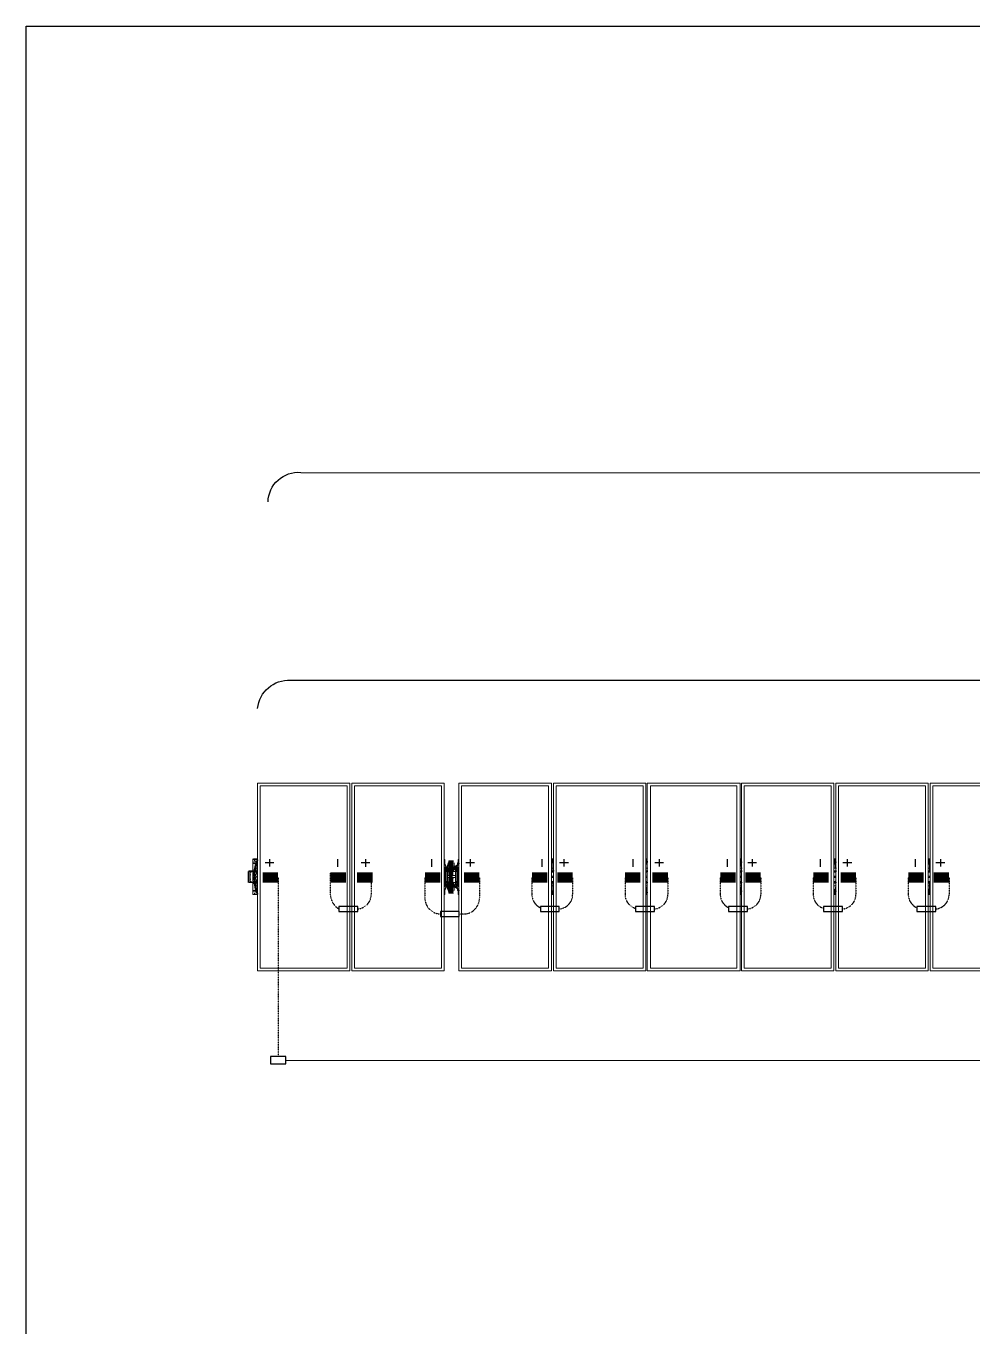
# Model space of a CAD drawing. Header units: feet. Extents: x -354 to 55127, y -297 to 4121.
# Drawn here: x 0 to 458, y 3493 to 4121 of the extents above; entities that cross this region are included whole.
import ezdxf
from ezdxf.lldxf.tags import DXFTag

# ---------------------------------------------------------------- set-up
doc = ezdxf.new("R2010")
doc.units = ezdxf.units.FT
doc.header["$MEASUREMENT"] = 0
doc.linetypes.add('HIDDEN', pattern=[0.375, 0.25, -0.125])
for name, color, linetype in [('E-DC HARNESS-POS', 10, 'DC HARNESS CABLE'), ('E-HARN-COMP', 8, 'Continuous'), ('E-TRNK-CABL-NEG', 6, 'HIDDEN'), ('E-TRUNK-CABLE-POS', 6, 'HIDDEN'), ('G-ANNO-TEXT', 1, 'Continuous'), ('Polarity-Text', 7, 'Continuous')]:
    doc.layers.add(name, color=color, linetype=linetype)
doc.styles.get("Standard").update_dxf_attribs({"font": 'arial.ttf'})
tags = doc.linetypes.add('DC HARNESS CABLE', pattern='A,0.5,-0.2,["DH",Standard,S=0.1,R=0,X=-0.1,Y=-0.05],-0.2', length=0.9).pattern_tags.tags
tags[6] = DXFTag(74, 10)

# ---------------------------------------------------------------- blocks, each defined once
blk = doc.blocks.new('A$C4742fff2')
at = {"lineweight": 5}
for points in [[(0.0233, 0.4666), (0.2533, 0.4666), (0.2533, 0), (0.0233, 0)], [(0.2467, 0.46), (0.2467, 0.0067), (0.03, 0.0067), (0.03, 0.46)], [(0.4883, 0.4666), (0.2583, 0.4666), (0.2583, 0), (0.4883, 0)], [(0.4816, 0.46), (0.4816, 0.0067), (0.265, 0.0067), (0.265, 0.46)], [(0.525, 0.4666), (0.525, 0), (0.755, 0), (0.755, 0.4666)], [(0.5316, 0.46), (0.7483, 0.46), (0.7483, 0.0067), (0.5316, 0.0067)], [(0.76, 0), (0.99, 0), (0.99, 0.4666), (0.76, 0.4666)], [(0.7666, 0.0067), (0.7666, 0.46), (0.9833, 0.46), (0.9833, 0.0067)], [(1.225, 0), (0.9933, 0), (0.9933, 0.4666), (1.225, 0.4666)], [(1.0016, 0.0067), (1.0016, 0.46), (1.2166, 0.46), (1.2166, 0.0067)], [(1.4583, 0), (1.2283, 0), (1.2283, 0.4666), (1.4583, 0.4666)], [(1.4516, 0.46), (1.2349, 0.46), (1.2349, 0.0067), (1.4516, 0.0067)], [(1.4633, 0.4666), (1.6933, 0.4666), (1.6933, 0), (1.4633, 0)], [(1.6866, 0.46), (1.4699, 0.46), (1.4699, 0.0067), (1.6866, 0.0067)], [(1.6983, 0.4666), (1.9283, 0.4666), (1.9283, 0), (1.6983, 0)], [(1.9216, 0.46), (1.7049, 0.46), (1.7049, 0.0067), (1.9216, 0.0067)], [(0.4983, 0.2683), (0.4983, 0.26), (0.5, 0.26), (0.5, 0.2683)], [(0.5033, 0.2717), (0.5016, 0.2717), (0.5, 0.2717), (0.5, 0.27), (0.5016, 0.27), (0.5033, 0.27), (0.505, 0.27), (0.505, 0.2683), (0.505, 0.2483), (0.5066, 0.2483), (0.5066, 0.2683), (0.5083, 0.2683), (0.5083, 0.27), (0.51, 0.2717), (0.51, 0.2733), (0.5066, 0.2733), (0.5016, 0.2733), (0.5033, 0.2717), (0.505, 0.2717)], [(0.5033, 0.2733), (0.5016, 0.2733)], [(0.505, 0.2717), (0.5033, 0.2717)], [(0.5083, 0.27), (0.5066, 0.27)], [(0.0067, 0.2467), (0.0067, 0.245), (0.0067, 0.2467), (0.0083, 0.2467), (0.005, 0.2467), (0.005, 0.245), (0.005, 0.2433), (0.005, 0.245), (0.0067, 0.245)], [(0.0117, 0.2467), (0.01, 0.2467)], [(0.0133, 0.2317), (0.015, 0.2317), (0.0167, 0.2217), (0.015, 0.2217)], [(0.015, 0.2317), (0.0167, 0.2317), (0.0167, 0.235), (0.015, 0.235)], [(0.02, 0.245), (0.0183, 0.245)], [(0.0217, 0.245), (0.02, 0.245)], [(0.4883, 0.2317), (0.49, 0.2317)], [(0.4933, 0.25), (0.4916, 0.2483), (0.4933, 0.2467), (0.495, 0.2483)], [(0.4933, 0.25), (0.4916, 0.25), (0.4916, 0.2483), (0.4916, 0.2467), (0.4933, 0.2467), (0.495, 0.2467), (0.495, 0.2483), (0.495, 0.25)], [(0.4933, 0.255), (0.495, 0.255)], [(0.495, 0.2483), (0.4933, 0.2483)], [(0.495, 0.2483), (0.4933, 0.2483)], [(0.5, 0.2483), (0.4983, 0.2483), (0.4966, 0.2483), (0.5, 0.2483), (0.5016, 0.2483)], [(0.5033, 0.2183), (0.5033, 0.2483), (0.5016, 0.2483), (0.5016, 0.2183)], [(0.5066, 0.2483), (0.5066, 0.2183), (0.5083, 0.2183), (0.5083, 0.2483)], [(0.5133, 0.2567), (0.5133, 0.2517), (0.5116, 0.2517), (0.5116, 0.25), (0.51, 0.255), (0.5116, 0.255), (0.5116, 0.2567)], [(0.51, 0.24), (0.51, 0.2367)], [(0.5116, 0.2367), (0.51, 0.2367)], [(0.5116, 0.2367), (0.51, 0.2367)], [(0.51, 0.2317), (0.51, 0.23), (0.5116, 0.23), (0.51, 0.23), (0.51, 0.2267), (0.51, 0.23)], [(0.52, 0.2467), (0.5216, 0.2467), (0.5216, 0.2483), (0.5216, 0.25), (0.52, 0.25), (0.5183, 0.25), (0.5183, 0.2483), (0.5183, 0.2467)], [(0.52, 0.25), (0.5183, 0.2483), (0.52, 0.2467), (0.5216, 0.2483)], [(0.52, 0.2483), (0.5216, 0.2483), (0.52, 0.25)], [(0.5216, 0.2483), (0.52, 0.2483)], [(0.5216, 0.2483), (0.52, 0.2483)], [(0.5233, 0.2317), (0.525, 0.2317)], [(0.7566, 0.235), (0.7583, 0.235), (0.7583, 0.2317), (0.755, 0.2317), (0.755, 0.2333), (0.755, 0.235)], [(0.9916, 0.235), (0.9933, 0.235), (0.9933, 0.2317), (0.99, 0.2317), (0.99, 0.2333), (0.99, 0.235)], [(1.225, 0.235), (1.2266, 0.235), (1.2283, 0.2333), (1.2266, 0.2333), (1.2266, 0.2317), (1.225, 0.2317), (1.225, 0.2333)], [(1.4599, 0.235), (1.4616, 0.235), (1.4616, 0.2317), (1.4599, 0.2317), (1.4583, 0.2333), (1.4583, 0.235)], [(1.6949, 0.235), (1.6966, 0.235), (1.6966, 0.2317), (1.6933, 0.2317), (1.6933, 0.2333), (1.6933, 0.235)], [(0.02, 0.2217), (0.0183, 0.2217)], [(0.4883, 0.2117), (0.49, 0.2117), (0.49, 0.2133), (0.4916, 0.2133), (0.4916, 0.215), (0.49, 0.215), (0.4883, 0.2133)], [(0.4933, 0.2217), (0.4916, 0.22), (0.4933, 0.2183), (0.495, 0.22)], [(0.4933, 0.2217), (0.4916, 0.2217), (0.4916, 0.22), (0.4916, 0.2183), (0.4933, 0.2183), (0.495, 0.2183), (0.495, 0.22), (0.495, 0.2217)], [(0.495, 0.22), (0.4933, 0.22)], [(0.495, 0.22), (0.4933, 0.22)], [(0.5033, 0.195), (0.5033, 0.1967)], [(0.5083, 0.1967), (0.5066, 0.1967)], [(0.51, 0.195), (0.5083, 0.195)], [(0.51, 0.2183), (0.5116, 0.2183)], [(0.52, 0.2217), (0.5183, 0.22), (0.52, 0.2183), (0.5216, 0.22)], [(0.52, 0.22), (0.5216, 0.22), (0.52, 0.2217)]]:
    blk.add_lwpolyline(points, close=True, dxfattribs=at)
for points in [[(0.0117, 0.27), (0.0117, 0.2667), (0.0183, 0.2667), (0.02, 0.2667), (0.02, 0.27), (0.0217, 0.2717), (0.02, 0.2717), (0.0183, 0.27), (0.0117, 0.27), (0.0117, 0.2767), (0.0117, 0.2783)], [(0.0117, 0.2667), (0.0117, 0.25), (0.015, 0.25), (0.015, 0.2467), (0.0167, 0.2467), (0.0183, 0.2467)], [(0.0133, 0.2783), (0.0233, 0.2783)], [(0.0133, 0.2767), (0.015, 0.2767)], [(0.015, 0.275), (0.0167, 0.275)], [(0.0167, 0.2733), (0.015, 0.2733), (0.0167, 0.2733), (0.0183, 0.2733)], [(0.02, 0.2667), (0.0167, 0.25), (0.015, 0.25), (0.0183, 0.2667)], [(0.0217, 0.2683), (0.0217, 0.27), (0.0217, 0.2733), (0.02, 0.27), (0.0183, 0.27)], [(0.0217, 0.275), (0.02, 0.255), (0.0217, 0.2717)], [(0.0217, 0.275), (0.0233, 0.275), (0.0217, 0.275)], [(0.0233, 0.275), (0.0233, 0.2733)], [(0.4883, 0.2767), (0.49, 0.2767), (0.49, 0.27), (0.49, 0.2683), (0.49, 0.2667), (0.4883, 0.2667), (0.49, 0.265), (0.49, 0.2667), (0.495, 0.2567), (0.495, 0.255), (0.4933, 0.255), (0.4933, 0.2533), (0.495, 0.2533), (0.495, 0.2517), (0.4966, 0.2517), (0.4983, 0.2567), (0.4983, 0.255), (0.5, 0.255), (0.5, 0.25), (0.4983, 0.2517), (0.4966, 0.2517), (0.4983, 0.25), (0.4966, 0.2517), (0.4966, 0.2617)], [(0.49, 0.27), (0.49, 0.27)], [(0.49, 0.2667), (0.49, 0.2667)], [(0.49, 0.265), (0.4933, 0.255), (0.49, 0.255), (0.49, 0.2567)], [(0.4966, 0.2367), (0.5016, 0.2367), (0.5, 0.2367), (0.5, 0.24), (0.5, 0.2617), (0.5, 0.2717)], [(0.4983, 0.2683), (0.4966, 0.2617), (0.4966, 0.2517), (0.4966, 0.2533)], [(0.4966, 0.2583), (0.4966, 0.26)], [(0.4983, 0.2683), (0.4983, 0.2683)], [(0.4983, 0.2617), (0.4983, 0.2617)], [(0.5, 0.2683), (0.5016, 0.2683), (0.5016, 0.27), (0.5, 0.2717), (0.5, 0.2733), (0.5016, 0.2733), (0.5016, 0.2717), (0.5033, 0.2717), (0.5033, 0.2683), (0.505, 0.2683)], [(0.5, 0.2567), (0.5, 0.26)], [(0.5016, 0.2733), (0.5033, 0.2733)], [(0.5016, 0.2717), (0.5033, 0.2717)], [(0.5016, 0.2483), (0.5016, 0.2683), (0.5033, 0.2683), (0.5033, 0.2483), (0.505, 0.2483), (0.505, 0.2183), (0.5066, 0.2183), (0.5066, 0.1983), (0.5083, 0.1983), (0.5083, 0.2183)], [(0.5016, 0.2633), (0.5033, 0.2633)], [(0.5016, 0.2617), (0.5033, 0.2617)], [(0.5033, 0.27), (0.505, 0.27), (0.5066, 0.27), (0.505, 0.27)], [(0.5083, 0.2717), (0.51, 0.2733), (0.5116, 0.2733), (0.51, 0.2733), (0.5083, 0.2717), (0.51, 0.2717), (0.5083, 0.2717), (0.5066, 0.2717), (0.5083, 0.2717), (0.5066, 0.2717), (0.5083, 0.2717), (0.5066, 0.2717), (0.5066, 0.2683), (0.5083, 0.2683), (0.5083, 0.2483)], [(0.5116, 0.2717), (0.51, 0.2717), (0.51, 0.27), (0.5083, 0.27), (0.51, 0.27)], [(0.5083, 0.2633), (0.51, 0.2633)], [(0.5083, 0.2617), (0.51, 0.2617), (0.51, 0.24), (0.51, 0.2383), (0.5083, 0.2383)], [(0.51, 0.2717), (0.51, 0.2617)], [(0.5116, 0.2517), (0.5116, 0.25), (0.5133, 0.2517), (0.515, 0.2533), (0.5166, 0.2533), (0.5166, 0.255), (0.5183, 0.255), (0.5166, 0.2533), (0.5166, 0.2517), (0.5183, 0.2517), (0.5166, 0.2517), (0.5166, 0.215), (0.5183, 0.215), (0.5216, 0.215), (0.5233, 0.215), (0.5233, 0.2133), (0.525, 0.2133), (0.525, 0.2117), (0.5233, 0.2117), (0.5233, 0.2133), (0.5216, 0.2133), (0.5216, 0.215), (0.5216, 0.2167), (0.5233, 0.2167), (0.5233, 0.25), (0.5216, 0.25), (0.5216, 0.2517), (0.5216, 0.2533), (0.5233, 0.2533), (0.5233, 0.255), (0.525, 0.255), (0.5233, 0.2533), (0.5233, 0.2517), (0.5183, 0.2517), (0.5183, 0.2533), (0.52, 0.2533), (0.52, 0.255), (0.5183, 0.255), (0.5183, 0.2567), (0.5133, 0.2533), (0.5133, 0.2517), (0.5133, 0.2683), (0.5133, 0.26), (0.51, 0.26), (0.51, 0.2683), (0.5116, 0.2683), (0.51, 0.2683)], [(0.51, 0.26), (0.51, 0.2567)], [(0.5116, 0.2683), (0.5116, 0.2683)], [(0.515, 0.2517), (0.5133, 0.2517), (0.5116, 0.25), (0.5133, 0.2517), (0.5133, 0.2617)], [(0.5216, 0.2633), (0.5133, 0.2583), (0.5133, 0.26)], [(0.5133, 0.2617), (0.5133, 0.2617)], [(0.52, 0.26), (0.5133, 0.255)], [(0.5233, 0.2667), (0.5183, 0.2567), (0.5183, 0.255), (0.52, 0.255), (0.5216, 0.255)], [(0.5233, 0.2567), (0.5233, 0.255), (0.52, 0.255), (0.5233, 0.265)], [(0.5233, 0.2683), (0.5216, 0.2683), (0.5216, 0.265), (0.5216, 0.2633), (0.5216, 0.2667), (0.5233, 0.2667), (0.5233, 0.265), (0.525, 0.2667), (0.5233, 0.2667), (0.5233, 0.27), (0.5233, 0.2767), (0.525, 0.2767)], [(0.5233, 0.27), (0.5233, 0.27)], [(0.755, 0.2783), (0.76, 0.2783)], [(0.76, 0.255), (0.7583, 0.255), (0.7583, 0.265), (0.7566, 0.275), (0.7583, 0.275), (0.7566, 0.275), (0.7583, 0.2733), (0.7583, 0.2717), (0.7583, 0.27)], [(0.7566, 0.2733), (0.7566, 0.27)], [(0.99, 0.2783), (0.9933, 0.2783)], [(0.9933, 0.27), (0.9933, 0.2717), (0.9916, 0.2733), (0.9916, 0.275), (0.9933, 0.275)], [(0.995, 0.255), (0.9933, 0.255), (0.9933, 0.265), (0.9916, 0.275)], [(0.9916, 0.2733), (0.9916, 0.27)], [(1.225, 0.2783), (1.2283, 0.2783)], [(1.225, 0.2733), (1.225, 0.27)], [(1.2299, 0.255), (1.2283, 0.255), (1.2283, 0.2567), (1.2266, 0.265), (1.2266, 0.275), (1.2283, 0.275), (1.2266, 0.275), (1.2266, 0.2717), (1.2283, 0.27)], [(1.4583, 0.2783), (1.4633, 0.2783)], [(1.4633, 0.27), (1.4616, 0.2717), (1.4616, 0.275), (1.4599, 0.275), (1.4616, 0.275), (1.4599, 0.275), (1.4616, 0.265), (1.4616, 0.2567), (1.4633, 0.255), (1.4649, 0.255)], [(1.4599, 0.2733), (1.4599, 0.27)], [(1.6933, 0.2783), (1.6983, 0.2783)], [(1.6966, 0.27), (1.6966, 0.2717), (1.6966, 0.2733), (1.6949, 0.2733), (1.6949, 0.275), (1.6966, 0.275)], [(1.6983, 0.255), (1.6966, 0.255), (1.6966, 0.265), (1.6949, 0.275)], [(1.6949, 0.2733), (1.6949, 0.27)], [(0, 0.2467), (0, 0.22)], [(0.0017, 0.2483), (0.005, 0.2483), (0.01, 0.2483), (0.0117, 0.2483), (0.01, 0.2483), (0.01, 0.2467), (0.0083, 0.2467), (0.01, 0.2467), (0.0083, 0.2467)], [(0.0017, 0.2467), (0.0033, 0.2467)], [(0.005, 0.2383), (0.005, 0.2433), (0.005, 0.2233), (0.005, 0.2217), (0.0067, 0.22), (0.0083, 0.22), (0.01, 0.22), (0.0083, 0.22), (0.01, 0.22), (0.0117, 0.22), (0.01, 0.22), (0.0117, 0.22), (0.01, 0.22), (0.005, 0.22), (0.0017, 0.22), (0.0033, 0.22)], [(0.0067, 0.2383), (0.005, 0.2383), (0.005, 0.2283)], [(0.0067, 0.2283), (0.005, 0.2283), (0.005, 0.2233), (0.005, 0.2217), (0.0067, 0.2217), (0.0083, 0.22), (0.01, 0.22), (0.0117, 0.22), (0.01, 0.22)], [(0.0067, 0.245), (0.0083, 0.245)], [(0.01, 0.2467), (0.0083, 0.2467)], [(0.0083, 0.245), (0.0083, 0.245)], [(0.01, 0.2467), (0.0117, 0.2467)], [(0.01, 0.2467), (0.0117, 0.2467)], [(0.0167, 0.2467), (0.0167, 0.25), (0.02, 0.255), (0.02, 0.2533), (0.0183, 0.2517), (0.0183, 0.245), (0.0167, 0.2467), (0.015, 0.235), (0.0133, 0.235), (0.015, 0.2467), (0.0117, 0.2467), (0.0117, 0.25)], [(0.0133, 0.245), (0.0117, 0.245), (0.0117, 0.2467), (0.0117, 0.2483)], [(0.0133, 0.2217), (0.0117, 0.2217), (0.0117, 0.225), (0.0117, 0.2433), (0.0117, 0.245), (0.0117, 0.22), (0.0117, 0.2167)], [(0.0183, 0.25), (0.0167, 0.25), (0.015, 0.25)], [(0.015, 0.2467), (0.0167, 0.2467), (0.015, 0.2467)], [(0.02, 0.2433), (0.0167, 0.235), (0.0167, 0.2317), (0.02, 0.2233), (0.02, 0.2217), (0.0183, 0.2217)], [(0.0217, 0.2433), (0.0183, 0.235), (0.0167, 0.235), (0.0167, 0.2333), (0.0183, 0.2317), (0.0167, 0.2317)], [(0.0167, 0.2367), (0.0183, 0.2367)], [(0.0233, 0.245), (0.02, 0.245), (0.0217, 0.245), (0.02, 0.245), (0.0183, 0.245), (0.02, 0.245), (0.02, 0.2483)], [(0.0183, 0.245), (0.02, 0.245), (0.0183, 0.245)], [(0.0233, 0.2217), (0.0217, 0.2217), (0.0217, 0.2233), (0.02, 0.2233), (0.0217, 0.2233), (0.0183, 0.2317)], [(0.02, 0.255), (0.02, 0.2483), (0.0233, 0.2483)], [(0.0233, 0.2467), (0.02, 0.2467), (0.0217, 0.2467)], [(0.02, 0.245), (0.02, 0.2467)], [(0.0233, 0.2317), (0.0217, 0.2317), (0.0217, 0.2333), (0.02, 0.2333), (0.0217, 0.2333), (0.0217, 0.235), (0.0233, 0.235)], [(0.4966, 0.205), (0.4966, 0.215), (0.4966, 0.2517), (0.495, 0.2517), (0.4916, 0.2517), (0.4916, 0.2533), (0.49, 0.2533), (0.49, 0.255), (0.4883, 0.255), (0.4883, 0.2533), (0.49, 0.2533), (0.49, 0.2517), (0.4916, 0.2517), (0.49, 0.2517), (0.49, 0.25)], [(0.4883, 0.255), (0.4883, 0.255)], [(0.4883, 0.2467), (0.49, 0.2467)], [(0.4883, 0.2367), (0.49, 0.2367)], [(0.4883, 0.235), (0.49, 0.235)], [(0.4916, 0.2517), (0.4916, 0.25), (0.49, 0.25), (0.49, 0.2167), (0.4916, 0.2167), (0.4916, 0.215), (0.495, 0.215), (0.495, 0.2133), (0.4933, 0.2133), (0.4933, 0.2117), (0.495, 0.2117), (0.495, 0.21)], [(0.4933, 0.2483), (0.4933, 0.25), (0.4916, 0.2483)], [(0.4916, 0.2467), (0.4916, 0.2483)], [(0.4916, 0.2483), (0.4933, 0.2483)], [(0.4916, 0.2467), (0.4933, 0.2467)], [(0.4933, 0.2483), (0.495, 0.2483)], [(0.4933, 0.2483), (0.495, 0.2483)], [(0.4933, 0.2483), (0.495, 0.2483)], [(0.4933, 0.2483), (0.495, 0.2483)], [(0.4933, 0.2483), (0.495, 0.2483)], [(0.4933, 0.2467), (0.495, 0.2467), (0.495, 0.2483)], [(0.4933, 0.2483), (0.495, 0.2483)], [(0.5, 0.2517), (0.5, 0.25), (0.4983, 0.25), (0.4983, 0.2517), (0.4966, 0.2517), (0.4966, 0.2533), (0.495, 0.2533), (0.495, 0.255), (0.495, 0.2567)], [(0.495, 0.2517), (0.495, 0.2517)], [(0.4966, 0.2517), (0.4966, 0.2517)], [(0.4966, 0.2467), (0.5, 0.2467)], [(0.5, 0.2317), (0.5, 0.23), (0.5016, 0.23), (0.5016, 0.2317), (0.4966, 0.2317), (0.4966, 0.235), (0.4983, 0.235)], [(0.4983, 0.2483), (0.5, 0.2483)], [(0.5, 0.245), (0.4983, 0.2467)], [(0.5016, 0.2383), (0.5016, 0.24), (0.5, 0.24), (0.5, 0.2367), (0.5016, 0.2367), (0.5033, 0.2367), (0.5016, 0.2367), (0.5033, 0.2367)], [(0.5016, 0.23), (0.5033, 0.23), (0.5016, 0.23), (0.5, 0.23), (0.5, 0.2267), (0.5, 0.23)], [(0.505, 0.195), (0.5033, 0.195), (0.5016, 0.195), (0.5016, 0.1933), (0.5, 0.1933), (0.5, 0.195), (0.5, 0.1967), (0.5, 0.205), (0.5, 0.2267), (0.5, 0.2283), (0.5016, 0.2283)], [(0.5083, 0.2367), (0.5166, 0.2367)], [(0.5166, 0.235), (0.5166, 0.2317), (0.5083, 0.2317)], [(0.5083, 0.205), (0.51, 0.205), (0.51, 0.2267), (0.51, 0.2283), (0.5083, 0.2283)], [(0.51, 0.2483), (0.5116, 0.2483), (0.51, 0.2483), (0.5116, 0.2483), (0.5133, 0.2483), (0.5116, 0.2483), (0.5133, 0.2483)], [(0.51, 0.2467), (0.5166, 0.2467)], [(0.52, 0.2483), (0.5183, 0.2483)], [(0.52, 0.2467), (0.5183, 0.2467), (0.5183, 0.2483)], [(0.52, 0.2483), (0.5216, 0.2483)], [(0.52, 0.2483), (0.5216, 0.2483)], [(0.52, 0.2483), (0.5216, 0.2483)], [(0.52, 0.2483), (0.5216, 0.2483), (0.5233, 0.2483)], [(0.52, 0.2467), (0.5216, 0.2467)], [(0.5216, 0.2467), (0.5216, 0.2483)], [(0.5233, 0.2517), (0.5233, 0.25)], [(0.5233, 0.2467), (0.525, 0.2467)], [(0.525, 0.2467), (0.5233, 0.2467), (0.525, 0.2467)], [(0.5233, 0.2367), (0.525, 0.2367)], [(0.5233, 0.235), (0.525, 0.235)], [(0.755, 0.2483), (0.76, 0.2483), (0.7583, 0.2483)], [(0.755, 0.2467), (0.7583, 0.2467), (0.76, 0.2467)], [(0.755, 0.245), (0.7583, 0.245), (0.76, 0.245)], [(0.7616, 0.2483), (0.76, 0.2483), (0.7583, 0.25), (0.7583, 0.255)], [(0.7583, 0.245), (0.7583, 0.2467)], [(0.99, 0.2483), (0.9933, 0.2483)], [(0.99, 0.2467), (0.9933, 0.2467), (0.995, 0.2467)], [(0.9933, 0.2467), (0.9933, 0.245), (0.99, 0.245)], [(0.995, 0.2483), (0.9933, 0.2483), (0.9933, 0.255)], [(1.225, 0.2483), (1.2283, 0.2483)], [(1.225, 0.2467), (1.2283, 0.2467), (1.2299, 0.2467)], [(1.2283, 0.2467), (1.2283, 0.245), (1.225, 0.245)], [(1.2299, 0.2483), (1.2283, 0.2483), (1.2283, 0.255)], [(1.4583, 0.2483), (1.4633, 0.2483)], [(1.4583, 0.2467), (1.4633, 0.2467), (1.4649, 0.2467)], [(1.4583, 0.245), (1.4616, 0.245), (1.4633, 0.245), (1.4633, 0.2467)], [(1.4649, 0.2483), (1.4633, 0.2483), (1.4633, 0.255)], [(1.6933, 0.2483), (1.6966, 0.2483)], [(1.6933, 0.2467), (1.6966, 0.2467), (1.6983, 0.2467)], [(1.6933, 0.245), (1.6966, 0.245), (1.6983, 0.245)], [(1.6983, 0.2483), (1.6966, 0.2483), (1.6966, 0.255)], [(1.6966, 0.245), (1.6966, 0.2467)], [(0.0067, 0.2217), (0.0083, 0.2217)], [(0.0083, 0.2217), (0.0083, 0.2217)], [(0.0117, 0.1983), (0.0117, 0.2), (0.0183, 0.2), (0.02, 0.2), (0.0167, 0.2167), (0.015, 0.2167), (0.015, 0.22), (0.0117, 0.22), (0.0133, 0.22)], [(0.0183, 0.2), (0.015, 0.2167), (0.0117, 0.2167), (0.0117, 0.2)], [(0.0133, 0.19), (0.0117, 0.19), (0.0117, 0.1983), (0.0183, 0.1983), (0.02, 0.195), (0.0217, 0.195), (0.02, 0.1983)], [(0.015, 0.2167), (0.0167, 0.2167), (0.02, 0.2117), (0.02, 0.2183), (0.02, 0.22), (0.02, 0.2217), (0.0183, 0.2217), (0.02, 0.2217), (0.0217, 0.2217), (0.02, 0.2217), (0.02, 0.2233), (0.02, 0.22)], [(0.015, 0.2217), (0.015, 0.22), (0.0167, 0.22), (0.0167, 0.2167), (0.0183, 0.2167)], [(0.02, 0.2117), (0.02, 0.215), (0.0183, 0.215), (0.0183, 0.2217), (0.0167, 0.2217), (0.0167, 0.22)], [(0.02, 0.2217), (0.0217, 0.2217), (0.02, 0.2217), (0.0183, 0.2233)], [(0.02, 0.2017), (0.02, 0.1983), (0.0183, 0.1983)], [(0.0233, 0.22), (0.02, 0.22), (0.0217, 0.22)], [(0.0233, 0.2183), (0.02, 0.2183)], [(0.0217, 0.195), (0.02, 0.2117), (0.0217, 0.1933)], [(0.0217, 0.1967), (0.0217, 0.1933), (0.0233, 0.1933), (0.0233, 0.1917), (0.0217, 0.1917), (0.0217, 0.1933), (0.02, 0.1967)], [(0.0217, 0.2), (0.0217, 0.1983)], [(0.49, 0.22), (0.4883, 0.22)], [(0.4883, 0.19), (0.49, 0.19), (0.49, 0.1967), (0.49, 0.2), (0.4883, 0.2), (0.49, 0.2017), (0.49, 0.2), (0.495, 0.21), (0.495, 0.2117), (0.4933, 0.2117), (0.495, 0.2117), (0.495, 0.2133), (0.4966, 0.2133), (0.4966, 0.215), (0.495, 0.215), (0.4966, 0.215), (0.4983, 0.2167), (0.4966, 0.215), (0.4983, 0.215), (0.5, 0.2167), (0.5, 0.215)], [(0.4883, 0.2117), (0.4883, 0.2117)], [(0.49, 0.215), (0.49, 0.2167)], [(0.49, 0.21), (0.49, 0.2117), (0.4933, 0.2117), (0.49, 0.2017)], [(0.4933, 0.22), (0.4933, 0.2217), (0.4916, 0.22)], [(0.4916, 0.22), (0.4933, 0.22)], [(0.4916, 0.22), (0.4916, 0.2183), (0.4933, 0.2183)], [(0.4933, 0.22), (0.495, 0.22)], [(0.4933, 0.22), (0.495, 0.22)], [(0.4933, 0.22), (0.495, 0.22)], [(0.4933, 0.22), (0.495, 0.22)], [(0.495, 0.22), (0.4933, 0.22)], [(0.495, 0.22), (0.495, 0.2183), (0.4933, 0.2183)], [(0.4933, 0.22), (0.495, 0.22)], [(0.495, 0.215), (0.495, 0.215)], [(0.5, 0.22), (0.4966, 0.22), (0.4983, 0.22), (0.5, 0.2217)], [(0.4966, 0.2183), (0.5, 0.2183), (0.5016, 0.2183), (0.5, 0.2183), (0.4983, 0.2183), (0.5, 0.2183)], [(0.4966, 0.2133), (0.4966, 0.215), (0.4966, 0.205), (0.4983, 0.2), (0.4983, 0.2083), (0.5, 0.2083), (0.5, 0.2117), (0.4983, 0.2117), (0.4983, 0.21), (0.4966, 0.215), (0.4983, 0.215), (0.4983, 0.2167), (0.5, 0.2167), (0.5, 0.2117)], [(0.4966, 0.215), (0.4966, 0.215)], [(0.4966, 0.2083), (0.4966, 0.21)], [(0.4983, 0.1983), (0.5, 0.1983), (0.5, 0.2083)], [(0.4983, 0.205), (0.4983, 0.205)], [(0.5, 0.1983), (0.5016, 0.1983), (0.5016, 0.1967), (0.5, 0.195), (0.5, 0.1967), (0.5016, 0.1967), (0.5033, 0.1967)], [(0.5016, 0.2183), (0.5016, 0.1983), (0.5033, 0.1983), (0.5033, 0.2183), (0.505, 0.2183), (0.505, 0.2), (0.505, 0.1967), (0.5033, 0.1967), (0.5033, 0.1983)], [(0.5016, 0.205), (0.5033, 0.205)], [(0.5016, 0.2033), (0.5033, 0.2033)], [(0.505, 0.1967), (0.5033, 0.1967), (0.5033, 0.195), (0.5016, 0.195), (0.5033, 0.195), (0.5016, 0.195), (0.5016, 0.1933)], [(0.5033, 0.2), (0.505, 0.2)], [(0.505, 0.1967), (0.5033, 0.1967), (0.505, 0.1967)], [(0.505, 0.1983), (0.5066, 0.1983), (0.5066, 0.1967), (0.5083, 0.1967), (0.5083, 0.1983)], [(0.5066, 0.195), (0.5066, 0.1967), (0.5066, 0.195), (0.5083, 0.195), (0.51, 0.195), (0.51, 0.1933), (0.51, 0.195), (0.5083, 0.195), (0.5066, 0.1967), (0.5083, 0.1967), (0.51, 0.195), (0.51, 0.1967), (0.51, 0.205)], [(0.5066, 0.2), (0.5083, 0.2)], [(0.5083, 0.2033), (0.51, 0.2033)], [(0.51, 0.1967), (0.5083, 0.1967), (0.51, 0.1967), (0.51, 0.195), (0.51, 0.1933), (0.5116, 0.1933)], [(0.5166, 0.22), (0.51, 0.22), (0.5116, 0.22), (0.5116, 0.2183), (0.5133, 0.2183), (0.5116, 0.2183), (0.5133, 0.2183)], [(0.5216, 0.205), (0.5133, 0.2083), (0.51, 0.2083), (0.51, 0.2117), (0.5116, 0.2167), (0.5116, 0.215)], [(0.51, 0.2117), (0.5116, 0.2117), (0.5133, 0.21), (0.5133, 0.2083), (0.5133, 0.2), (0.5133, 0.205), (0.5133, 0.215), (0.5133, 0.2133)], [(0.51, 0.2083), (0.51, 0.1983), (0.5116, 0.1983), (0.51, 0.1983)], [(0.5133, 0.21), (0.5133, 0.215), (0.5116, 0.2167), (0.5133, 0.215), (0.5116, 0.2167), (0.5133, 0.215), (0.5133, 0.205)], [(0.5116, 0.2), (0.5116, 0.2)], [(0.5183, 0.21), (0.5183, 0.2117), (0.5133, 0.215), (0.515, 0.2133), (0.5166, 0.2133), (0.5183, 0.2133)], [(0.52, 0.2083), (0.5133, 0.2117)], [(0.5133, 0.205), (0.5133, 0.205)], [(0.5233, 0.2), (0.5183, 0.21), (0.5183, 0.2117), (0.52, 0.2117), (0.52, 0.2133), (0.5183, 0.2133), (0.5183, 0.215), (0.5166, 0.215), (0.5166, 0.2133), (0.5183, 0.2117), (0.52, 0.2117), (0.5216, 0.2117)], [(0.5166, 0.215), (0.5166, 0.215)], [(0.525, 0.22), (0.5233, 0.22), (0.5216, 0.22), (0.52, 0.22), (0.5216, 0.22), (0.52, 0.22), (0.5216, 0.22), (0.52, 0.22), (0.5216, 0.22), (0.52, 0.22), (0.5183, 0.22), (0.5183, 0.2183), (0.52, 0.2183), (0.5183, 0.2183), (0.5183, 0.22), (0.5183, 0.2217), (0.52, 0.2217), (0.5216, 0.2217), (0.5216, 0.22), (0.5216, 0.2183), (0.52, 0.2183), (0.5216, 0.2183), (0.5216, 0.22), (0.52, 0.22)], [(0.5183, 0.215), (0.5183, 0.215)], [(0.5233, 0.21), (0.5233, 0.2117), (0.52, 0.2117), (0.5233, 0.2017), (0.5233, 0.2), (0.5216, 0.2), (0.5216, 0.2033)], [(0.5216, 0.2017), (0.5216, 0.2033), (0.5216, 0.2017), (0.5233, 0.2017), (0.525, 0.2), (0.5233, 0.2), (0.5233, 0.1983), (0.5233, 0.1967), (0.5233, 0.19), (0.525, 0.19)], [(0.5233, 0.22), (0.525, 0.22), (0.5233, 0.22)], [(0.5233, 0.2167), (0.5233, 0.215)], [(0.5233, 0.2), (0.5233, 0.2)], [(0.5233, 0.1967), (0.5233, 0.1967)], [(0.525, 0.2117), (0.525, 0.2117)], [(0.755, 0.2233), (0.755, 0.2217), (0.7583, 0.2217), (0.7583, 0.2233), (0.76, 0.2233)], [(0.7583, 0.2117), (0.7583, 0.2167), (0.76, 0.2183), (0.76, 0.22), (0.7583, 0.22), (0.755, 0.22)], [(0.755, 0.2183), (0.7583, 0.2183), (0.76, 0.2183)], [(0.76, 0.2117), (0.7583, 0.2117), (0.7583, 0.2017), (0.7566, 0.195), (0.7566, 0.1933), (0.7583, 0.1933)], [(0.7583, 0.1983), (0.7583, 0.195), (0.7583, 0.1933), (0.7566, 0.1933), (0.7566, 0.1917), (0.7583, 0.1917)], [(0.7566, 0.1967), (0.7566, 0.1933), (0.7566, 0.1917)], [(0.7583, 0.22), (0.7583, 0.2233)], [(0.99, 0.2233), (0.99, 0.2217), (0.9933, 0.2217), (0.9933, 0.2233), (0.9933, 0.22), (0.9933, 0.2183)], [(0.99, 0.22), (0.9933, 0.22), (0.995, 0.22)], [(0.9933, 0.1983), (0.9933, 0.195), (0.9916, 0.1933), (0.9916, 0.1917), (0.9916, 0.1933), (0.9916, 0.2017), (0.9933, 0.2117), (0.9933, 0.2183), (0.99, 0.2183)], [(0.9916, 0.1967), (0.9916, 0.1933), (0.9933, 0.1933)], [(1.2266, 0.1933), (1.2266, 0.2017), (1.2283, 0.2117), (1.2283, 0.2183), (1.2283, 0.22), (1.2283, 0.2233), (1.2266, 0.2217), (1.225, 0.2217), (1.225, 0.2233)], [(1.225, 0.22), (1.2283, 0.22), (1.2299, 0.22)], [(1.2283, 0.2183), (1.225, 0.2183)], [(1.225, 0.1967), (1.225, 0.1933)], [(1.2283, 0.1983), (1.2266, 0.195), (1.2266, 0.1917), (1.2266, 0.1933), (1.2283, 0.1933)], [(1.4583, 0.2233), (1.4599, 0.2217), (1.4616, 0.2217), (1.4616, 0.2233), (1.4633, 0.2233), (1.4633, 0.22), (1.4633, 0.2183), (1.4633, 0.2117), (1.4616, 0.2017), (1.4599, 0.195), (1.4599, 0.1933), (1.4616, 0.1933)], [(1.4583, 0.22), (1.4633, 0.22), (1.4649, 0.22)], [(1.4633, 0.2183), (1.4583, 0.2183)], [(1.4633, 0.1983), (1.4616, 0.195), (1.4616, 0.1933), (1.4599, 0.1933), (1.4599, 0.1917), (1.4616, 0.1917)], [(1.4599, 0.1967), (1.4599, 0.1933), (1.4599, 0.1917)], [(1.6933, 0.2233), (1.6933, 0.2217), (1.6966, 0.2217), (1.6966, 0.2233), (1.6983, 0.2233), (1.6966, 0.2233), (1.6966, 0.22)], [(1.6966, 0.2117), (1.6966, 0.2183), (1.6983, 0.22), (1.6966, 0.22), (1.6933, 0.22)], [(1.6966, 0.2183), (1.6933, 0.2183)], [(1.6983, 0.2117), (1.6966, 0.2117), (1.6966, 0.2017), (1.6949, 0.195), (1.6949, 0.1933), (1.6966, 0.1933)], [(1.6949, 0.1917), (1.6949, 0.1933), (1.6966, 0.1933), (1.6966, 0.195), (1.6966, 0.1983)], [(1.6949, 0.1967), (1.6949, 0.1933), (1.6949, 0.1917), (1.6966, 0.1917)], [(0.0233, 0.19), (0.0133, 0.19), (0.015, 0.19)], [(0.0183, 0.1933), (0.0167, 0.1933), (0.015, 0.1933), (0.0167, 0.1933)], [(0.0167, 0.1917), (0.015, 0.1917)], [(0.5033, 0.1933), (0.5016, 0.1933), (0.5033, 0.1933), (0.5083, 0.1933), (0.51, 0.1933)], [(0.755, 0.19), (0.76, 0.19)], [(0.99, 0.19), (0.9933, 0.19)], [(0.9916, 0.1917), (0.9933, 0.1917)], [(1.225, 0.19), (1.2283, 0.19)], [(1.4583, 0.19), (1.4633, 0.19)], [(1.6933, 0.19), (1.6983, 0.19)]]:
    blk.add_lwpolyline(points, dxfattribs=at)
at = {"color": 8, "lineweight": 5, "true_color": 0x808080}
for points in [[(0.0117, 0.2767), (0.0233, 0.2767)], [(0.0233, 0.265), (0.0233, 0.275), (0.025, 0.275)], [(0.4883, 0.2667), (0.4883, 0.2683)], [(0.5, 0.27), (0.5, 0.2617)], [(0.5, 0.26), (0.5016, 0.26)], [(0.5016, 0.2733), (0.5016, 0.2733)], [(0.5016, 0.2733), (0.5033, 0.2733)], [(0.5016, 0.27), (0.5033, 0.27), (0.5016, 0.27), (0.5033, 0.27), (0.505, 0.27)], [(0.5016, 0.2633), (0.5016, 0.2383), (0.5016, 0.2367), (0.5033, 0.2367), (0.5016, 0.2367), (0.5033, 0.2367)], [(0.5033, 0.2717), (0.505, 0.2717)], [(0.5066, 0.2717), (0.5083, 0.2717)], [(0.5066, 0.27), (0.5083, 0.27), (0.51, 0.27), (0.5083, 0.27), (0.51, 0.27), (0.51, 0.2617)], [(0.5083, 0.2733), (0.5083, 0.2733)], [(0.5083, 0.2733), (0.51, 0.2733)], [(0.5083, 0.2633), (0.5083, 0.2383), (0.5083, 0.2367), (0.51, 0.2367), (0.5083, 0.2367)], [(0.51, 0.26), (0.5116, 0.26)], [(0.52, 0.2617), (0.5183, 0.26), (0.5166, 0.2583), (0.515, 0.2567), (0.5133, 0.2567)], [(0.5266, 0.2667), (0.525, 0.2667), (0.525, 0.2683)], [(0.755, 0.2767), (0.76, 0.2767)], [(0.76, 0.2733), (0.7583, 0.275), (0.7566, 0.275), (0.755, 0.26)], [(0.755, 0.2717), (0.755, 0.27), (0.755, 0.2717), (0.7566, 0.2717)], [(0.7566, 0.2733), (0.7566, 0.2733)], [(0.76, 0.2717), (0.7583, 0.2717), (0.7583, 0.27), (0.76, 0.2633)], [(0.76, 0.2667), (0.7583, 0.2683), (0.7583, 0.27), (0.76, 0.27)], [(0.99, 0.2767), (0.9933, 0.2767)], [(0.9933, 0.2733), (0.9933, 0.275), (0.9916, 0.275), (0.99, 0.26)], [(0.99, 0.2717), (0.99, 0.27), (0.99, 0.2717), (0.9916, 0.2717)], [(0.9916, 0.2733), (0.9916, 0.2733)], [(0.9933, 0.2633), (0.9933, 0.2717), (0.995, 0.2717)], [(0.9933, 0.2667), (0.9933, 0.27), (0.995, 0.27)], [(1.225, 0.2767), (1.2283, 0.2767)], [(1.2283, 0.2733), (1.2283, 0.275), (1.2266, 0.275), (1.225, 0.26)], [(1.225, 0.2733), (1.225, 0.2733)], [(1.2283, 0.2717), (1.2266, 0.2717), (1.225, 0.2717), (1.225, 0.27), (1.225, 0.2717)], [(1.2266, 0.2717), (1.2283, 0.27), (1.2283, 0.2633)], [(1.2283, 0.2667), (1.2283, 0.27), (1.2299, 0.27)], [(1.4583, 0.2767), (1.4633, 0.2767)], [(1.4633, 0.2733), (1.4633, 0.275), (1.4599, 0.275), (1.4583, 0.26)], [(1.4583, 0.2717), (1.4583, 0.2717)], [(1.4599, 0.2733), (1.4599, 0.2733)], [(1.4633, 0.2717), (1.4616, 0.2717), (1.4616, 0.27), (1.4633, 0.2633)], [(1.4633, 0.2667), (1.4633, 0.27), (1.4649, 0.27)], [(1.6933, 0.2767), (1.6983, 0.2767)], [(1.6983, 0.2733), (1.6966, 0.275), (1.6949, 0.275), (1.6933, 0.26)], [(1.6933, 0.2717), (1.6933, 0.27), (1.6933, 0.2717), (1.6949, 0.2717)], [(1.6949, 0.2733), (1.6949, 0.2733)], [(1.6983, 0.2717), (1.6966, 0.2717), (1.6966, 0.27), (1.6983, 0.2633)], [(1.6983, 0.2667), (1.6966, 0.2683), (1.6966, 0.27), (1.6983, 0.27), (1.6966, 0.27)], [(0.0017, 0.2483), (0.0017, 0.22)], [(0.0083, 0.2467), (0.01, 0.2467)], [(0.02, 0.255), (0.0233, 0.255)], [(0.49, 0.2567), (0.4883, 0.2583)], [(0.4883, 0.2583), (0.4883, 0.2583)], [(0.4916, 0.25), (0.4933, 0.25)], [(0.4916, 0.22), (0.4916, 0.2467)], [(0.495, 0.2517), (0.495, 0.25)], [(0.495, 0.2467), (0.495, 0.22)], [(0.5, 0.255), (0.5016, 0.255)], [(0.5, 0.25), (0.5016, 0.25)], [(0.5016, 0.2033), (0.5016, 0.2317)], [(0.5016, 0.23), (0.5033, 0.23)], [(0.5083, 0.2033), (0.5083, 0.2283), (0.5083, 0.2317)], [(0.51, 0.255), (0.5116, 0.255)], [(0.5116, 0.25), (0.51, 0.25)], [(0.51, 0.2367), (0.5116, 0.2367)], [(0.51, 0.23), (0.5116, 0.23)], [(0.5183, 0.25), (0.5183, 0.2517)], [(0.5183, 0.22), (0.5183, 0.2467)], [(0.5216, 0.25), (0.5233, 0.25)], [(0.5216, 0.2467), (0.5216, 0.22)], [(0.525, 0.2583), (0.5233, 0.2567)], [(0.525, 0.2583), (0.525, 0.2583)], [(0.755, 0.255), (0.7583, 0.255)], [(0.99, 0.255), (0.9933, 0.255)], [(1.225, 0.255), (1.2283, 0.255)], [(1.4583, 0.255), (1.4633, 0.255)], [(1.6933, 0.255), (1.6966, 0.255)], [(0.01, 0.22), (0.0083, 0.22)], [(0.0233, 0.2117), (0.02, 0.2117)], [(0.0233, 0.1933), (0.0233, 0.2017)], [(0.4883, 0.21), (0.49, 0.21)], [(0.4883, 0.21), (0.4883, 0.21)], [(0.49, 0.1967), (0.4883, 0.1967), (0.49, 0.1967)], [(0.4916, 0.2167), (0.4916, 0.2183)], [(0.495, 0.2183), (0.495, 0.215)], [(0.5, 0.2167), (0.5016, 0.2167)], [(0.5, 0.2117), (0.5016, 0.2117)], [(0.5, 0.2083), (0.5016, 0.2083)], [(0.5, 0.205), (0.5, 0.1967)], [(0.5016, 0.1967), (0.5033, 0.1967)], [(0.5016, 0.195), (0.5016, 0.195)], [(0.5016, 0.1933), (0.5016, 0.195)], [(0.5083, 0.1967), (0.51, 0.1967)], [(0.5083, 0.195), (0.5083, 0.195)], [(0.5083, 0.195), (0.5083, 0.1933)], [(0.51, 0.2167), (0.5116, 0.2167)], [(0.51, 0.2117), (0.5116, 0.2117)], [(0.51, 0.2083), (0.5116, 0.2083)], [(0.51, 0.1967), (0.51, 0.205)], [(0.5133, 0.2117), (0.515, 0.21), (0.5166, 0.2083), (0.5183, 0.2067), (0.52, 0.205)], [(0.5183, 0.215), (0.5183, 0.2183)], [(0.5216, 0.2183), (0.5216, 0.2167)], [(0.5233, 0.21), (0.525, 0.21)], [(0.525, 0.1967), (0.5233, 0.1967), (0.525, 0.1967)], [(0.525, 0.21), (0.525, 0.21)], [(0.525, 0.2), (0.5266, 0.2)], [(0.7583, 0.2117), (0.755, 0.2117)], [(0.755, 0.2083), (0.7566, 0.1933)], [(0.755, 0.1983), (0.755, 0.195), (0.755, 0.1967)], [(0.76, 0.195), (0.7583, 0.195), (0.7583, 0.1967), (0.76, 0.205)], [(0.76, 0.1983), (0.7583, 0.1983), (0.76, 0.2)], [(0.9933, 0.2117), (0.99, 0.2117)], [(0.99, 0.2083), (0.9916, 0.1933)], [(0.99, 0.1983), (0.99, 0.195), (0.99, 0.1967)], [(0.9933, 0.205), (0.9933, 0.195), (0.995, 0.195)], [(0.9933, 0.1983), (0.9933, 0.2)], [(1.2283, 0.2117), (1.225, 0.2117)], [(1.225, 0.2083), (1.2266, 0.1933)], [(1.225, 0.1983), (1.225, 0.195), (1.225, 0.1967)], [(1.2283, 0.195), (1.2266, 0.195), (1.2283, 0.1967), (1.2283, 0.205)], [(1.2299, 0.1983), (1.2283, 0.1983), (1.2283, 0.2)], [(1.4633, 0.2117), (1.4583, 0.2117)], [(1.4583, 0.2083), (1.4599, 0.1933)], [(1.4583, 0.1967), (1.4583, 0.195), (1.4583, 0.1983)], [(1.4599, 0.195), (1.4599, 0.195)], [(1.4633, 0.195), (1.4616, 0.195), (1.4616, 0.1967), (1.4633, 0.205)], [(1.4649, 0.1983), (1.4633, 0.1983), (1.4633, 0.2)], [(1.6966, 0.2117), (1.6933, 0.2117)], [(1.6933, 0.2083), (1.6949, 0.1933)], [(1.6933, 0.1983), (1.6933, 0.195), (1.6933, 0.1967)], [(1.6983, 0.195), (1.6966, 0.195), (1.6966, 0.1967), (1.6983, 0.205)], [(1.6983, 0.1983), (1.6966, 0.1983), (1.6983, 0.2)], [(0.0117, 0.19), (0.0233, 0.19)], [(0.0233, 0.1917), (0.025, 0.1917)], [(0.755, 0.19), (0.76, 0.19)], [(0.7566, 0.1917), (0.7583, 0.1917), (0.7583, 0.1933), (0.76, 0.1933)], [(0.7566, 0.1933), (0.7566, 0.1933)], [(0.99, 0.19), (0.9933, 0.19)], [(0.9916, 0.1917), (0.9933, 0.1917), (0.9933, 0.1933)], [(0.9916, 0.1933), (0.9916, 0.1933)], [(1.225, 0.1933), (1.225, 0.1933)], [(1.225, 0.19), (1.2283, 0.19)], [(1.2266, 0.1917), (1.2283, 0.1917), (1.2283, 0.1933)], [(1.4583, 0.19), (1.4633, 0.19)], [(1.4599, 0.1917), (1.4633, 0.1917), (1.4633, 0.1933)], [(1.4599, 0.1933), (1.4599, 0.1933)], [(1.6933, 0.19), (1.6983, 0.19)], [(1.6949, 0.1917), (1.6966, 0.1917), (1.6966, 0.1933), (1.6983, 0.1933)], [(1.6949, 0.1933), (1.6949, 0.1933)]]:
    blk.add_lwpolyline(points, dxfattribs=at)
for points in [[(0.4883, 0.27), (0.49, 0.27)], [(0.525, 0.27), (0.5233, 0.27)], [(1.4583, 0.2717), (1.4583, 0.27)], [(0.5033, 0.23), (0.5016, 0.23)], [(0.51, 0.23), (0.5083, 0.23)], [(0.49, 0.2), (0.4883, 0.2)], [(0.5033, 0.1967), (0.5016, 0.1967)], [(0.505, 0.1967), (0.5033, 0.1967)], [(0.5083, 0.1967), (0.5066, 0.1967)], [(0.51, 0.1967), (0.5083, 0.1967)]]:
    blk.add_lwpolyline(points, close=True, dxfattribs=at)

msp = doc.modelspace()

# ---------------------------------------------------------------- linework, layer by layer
msp.add_lwpolyline([(0, 4121.03), (4102.45, 4121.03), (4102.45, 669.44), (0, 669.44)], close=True)
at = {"layer": 'E-DC HARNESS-POS', "ltscale": 0.5}
msp.add_lwpolyline([(125.57, 3621.38), (2048.84, 3621.28)], dxfattribs=at)
at = {"layer": 'E-HARN-COMP', "const_width": 5}
for points in [[(114.39, 3709.71), (121.84, 3709.71)], [(147.14, 3709.71), (154.6, 3709.71)], [(160, 3709.71), (167.46, 3709.71)], [(192.76, 3709.71), (200.21, 3709.71)], [(211.69, 3709.71), (219.14, 3709.71)], [(244.45, 3709.71), (251.9, 3709.71)], [(256.71, 3709.71), (264.16, 3709.71)], [(289.47, 3709.71), (296.92, 3709.71)], [(302.71, 3709.71), (310.16, 3709.71)], [(335.47, 3709.71), (342.92, 3709.71)], [(347.63, 3709.71), (355.09, 3709.71)], [(380.39, 3709.71), (387.85, 3709.71)], [(393.6, 3709.71), (401.05, 3709.71)], [(426.35, 3709.71), (433.81, 3709.71)], [(438.61, 3709.71), (446.06, 3709.71)]]:
    msp.add_lwpolyline(points, dxfattribs=at)
at = {"layer": 'E-HARN-COMP'}
for points in [[(155.78, 3695.62), (151.21, 3695.62), (151.21, 3693.3), (155.78, 3693.3)], [(155.78, 3693.3), (160.34, 3693.3), (160.34, 3695.62), (155.78, 3695.62)], [(204.8, 3693.23), (200.23, 3693.23), (200.23, 3690.9), (204.8, 3690.9)], [(204.8, 3690.9), (209.36, 3690.9), (209.36, 3693.23), (204.8, 3693.23)], [(253.13, 3695.62), (248.56, 3695.62), (248.56, 3693.3), (253.13, 3693.3)], [(253.13, 3693.3), (257.69, 3693.3), (257.69, 3695.62), (253.13, 3695.62)], [(299.13, 3695.62), (294.56, 3695.62), (294.56, 3693.3), (299.13, 3693.3)], [(299.13, 3693.3), (303.69, 3693.3), (303.69, 3695.62), (299.13, 3695.62)], [(344.05, 3695.62), (339.49, 3695.62), (339.49, 3693.3), (344.05, 3693.3)], [(344.05, 3693.3), (348.62, 3693.3), (348.62, 3695.62), (344.05, 3695.62)], [(390.01, 3695.62), (385.45, 3695.62), (385.45, 3693.3), (390.01, 3693.3)], [(390.01, 3693.3), (394.58, 3693.3), (394.58, 3695.62), (390.01, 3695.62)], [(435.02, 3695.62), (430.46, 3695.62), (430.46, 3693.3), (435.02, 3693.3)], [(435.02, 3693.3), (439.59, 3693.3), (439.59, 3695.62), (435.02, 3695.62)]]:
    msp.add_lwpolyline(points, dxfattribs=at)
msp.add_lwpolyline([(125.57, 3619.57), (125.57, 3623.19), (118.11, 3623.19), (118.11, 3619.57)], close=True, dxfattribs=at)
at = {"layer": 'E-TRNK-CABL-NEG', "ltscale": 0.1}
for points in [[(147.04, 3712.16), (147.04, 3702.2, 0.271194), (151.22, 3694.46)], [(192.76, 3709.71), (192.76, 3699.74, 0.404462), (200.24, 3692.01)], [(244.45, 3709.71), (244.45, 3701.47, 0.305811), (248.84, 3694.96, 0.305811)], [(289.47, 3709.71), (289.47, 3701.47, 0.334879), (294.56, 3694.72, 0.334879)], [(335.47, 3709.71), (335.47, 3701.47, 0.289984), (339.49, 3695.12, 0.289984)], [(380.39, 3709.71), (380.39, 3701.47, 0.333388), (385.45, 3694.73, 0.333388)], [(426.35, 3709.71), (426.35, 3701.47, 0.293541), (430.46, 3695.08, 0.293541)]]:
    msp.add_lwpolyline(points, format="xyb", dxfattribs=at)
at = {"layer": 'E-TRUNK-CABLE-POS', "ltscale": 0.1}
msp.add_lwpolyline([(121.84, 3709.71), (121.84, 3623.19)], dxfattribs=at)
for points in [[(166.81, 3709.7), (166.81, 3701.46, -0.391396), (160.34, 3694.46, -0.391396)], [(219.14, 3709.71), (219.14, 3699.74, -0.404462), (211.66, 3692.01), (209.36, 3692.01)], [(264.16, 3709.71), (264.16, 3701.47, -0.391396), (257.69, 3694.47, -0.391396)], [(310.16, 3709.71), (310.16, 3701.47, -0.391396), (303.69, 3694.47, -0.391396)], [(355.09, 3709.71), (355.09, 3701.47, -0.391396), (348.62, 3694.47, -0.391396)], [(401.05, 3709.71), (401.05, 3701.47, -0.391396), (394.58, 3694.47, -0.391396)], [(446.06, 3709.71), (446.06, 3701.47, -0.391396), (439.59, 3694.47, -0.391396)]]:
    msp.add_lwpolyline(points, format="xyb", dxfattribs=at)
at = {"layer": 'G-ANNO-TEXT', "flags": 128}
for points in [[(116.94, 3891.18, -0.427062), (132.76, 3905.4), (2003.96, 3904.83, 0.298343), (2022.46, 3918.48, 0.298343), (2040.97, 3904.83), (3926.82, 3904.83, -0.354962), (3937.32, 3891.18)], [(111.89, 3791.32, -0.401002), (127.88, 3804.97), (674.81, 3804.97, 0.298343), (693.32, 3818.62, 0.298343), (711.82, 3804.97), (1301.75, 3804.97, -0.298343), (1320.26, 3791.32)]]:
    msp.add_lwpolyline(points, format="xyb", dxfattribs=at)
at = {"layer": 'Polarity-Text'}
for p, q in [((119.78, 3716.75), (115.51, 3716.75)), ((117.65, 3718.56), (117.65, 3714.94)), ((150.54, 3718.49), (150.54, 3714.87)), ((166.19, 3716.68), (161.92, 3716.68)), ((164.06, 3718.49), (164.06, 3714.87)), ((195.91, 3718.49), (195.91, 3714.87)), ((216.78, 3716.75), (212.51, 3716.75)), ((214.65, 3718.56), (214.65, 3714.94)), ((249.22, 3718.49), (249.22, 3714.87)), ((262.11, 3716.75), (257.84, 3716.75)), ((259.97, 3718.56), (259.97, 3714.94)), ((293.25, 3718.49), (293.25, 3714.87)), ((308.11, 3716.75), (303.83, 3716.75)), ((305.97, 3718.56), (305.97, 3714.94)), ((338.86, 3718.49), (338.86, 3714.87)), ((353.03, 3716.75), (348.76, 3716.75)), ((350.89, 3718.56), (350.89, 3714.94)), ((383.79, 3718.49), (383.79, 3714.87)), ((399, 3716.75), (394.72, 3716.75)), ((396.86, 3718.56), (396.86, 3714.94)), ((429.75, 3718.49), (429.75, 3714.87)), ((444, 3716.75), (439.73, 3716.75)), ((441.87, 3718.56), (441.87, 3714.94))]:
    msp.add_line(p, q, dxfattribs=at)

# ---------------------------------------------------------------- block references
at = {"xscale": 194.04614304, "yscale": 194.04614304, "zscale": 194.04614304}
msp.add_blockref('A$C4742fff2', (107.36, 3664.64), dxfattribs=at)

doc.saveas('drawing.dxf')
